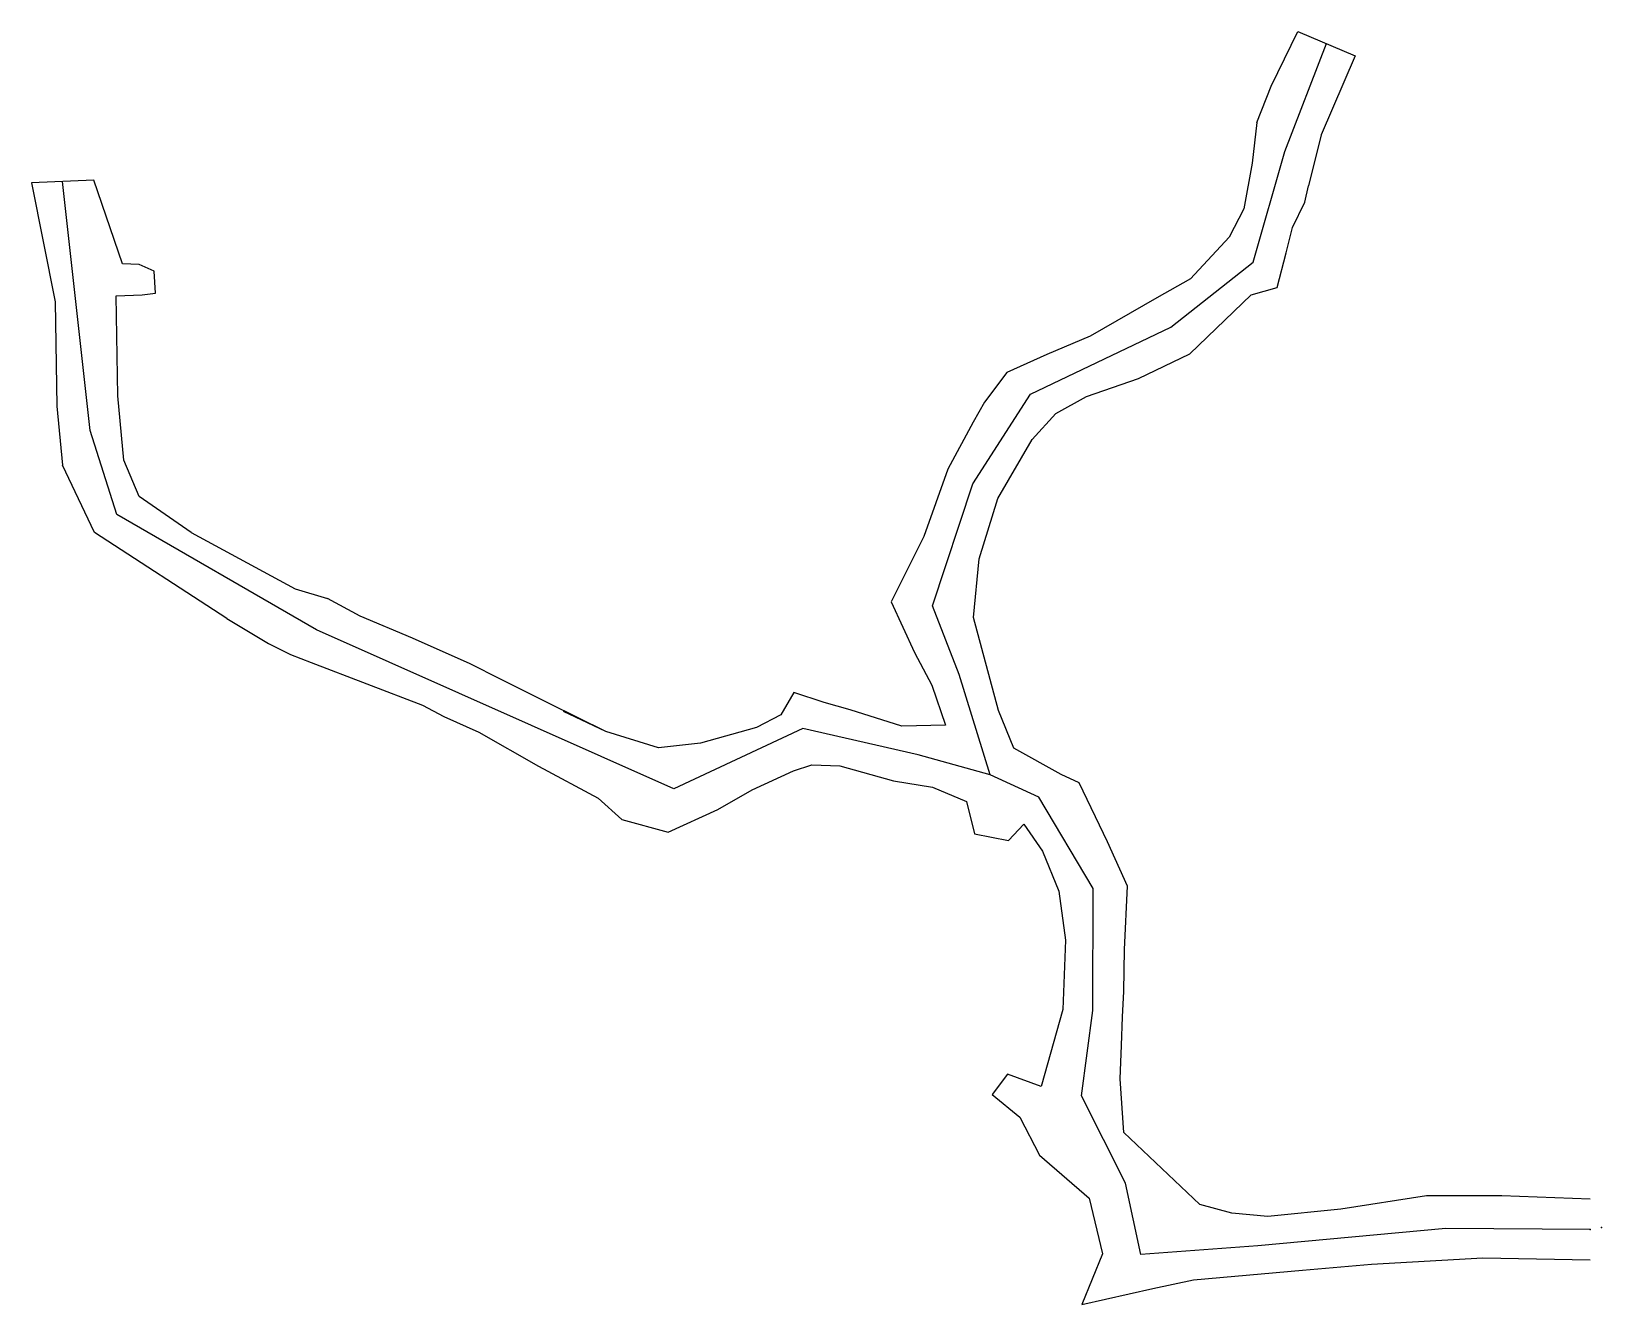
# Model space of a CAD drawing. Header units: metres. Extents: x 750693.1 to 750780.5, y 4169794.8 to 4169865.7.
import ezdxf

# ---------------------------------------------------------------- set-up
doc = ezdxf.new("R2010")
doc.units = ezdxf.units.M
doc.header["$MEASUREMENT"] = 0
for name, color, linetype in [('GEOFENCE', 140, 'Continuous'), ('INIT_COORD', 140, 'Continuous'), ('KESENE', 13, 'Continuous')]:
    doc.layers.add(name, color=color, linetype=linetype)

msp = doc.modelspace()

# ---------------------------------------------------------------- linework, layer by layer
at = {"layer": 'GEOFENCE', "linetype": 'Continuous'}
for p, q in [((750762.896, 4169859.053, 857.116), (750765.218, 4169865.067, 857.123)), ((750761.14, 4169852.887, 856.891), (750762.896, 4169859.053, 857.116)), ((750696.357, 4169843.514, 857.092), (750694.823, 4169857.389, 857.084)), ((750756.549, 4169849.279, 856.844), (750761.14, 4169852.887, 856.891)), ((750748.728, 4169845.544, 856.639), (750756.549, 4169849.279, 856.844)), ((750745.52, 4169840.544, 856.494), (750748.728, 4169845.544, 856.639)), ((750697.845, 4169838.841, 857.638), (750696.357, 4169843.514, 857.092)), ((750743.284, 4169833.753, 856.619), (750745.52, 4169840.544, 856.494)), ((750708.959, 4169832.415, 856.09), (750697.845, 4169838.841, 857.638)), ((750744.752, 4169829.915, 856.4), (750743.284, 4169833.753, 856.619)), ((750728.861, 4169823.56, 856.548), (750708.959, 4169832.415, 856.09)), ((750746.495, 4169824.334, 856.568), (750744.752, 4169829.915, 856.4)), ((750736.054, 4169826.91, 856.526), (750728.861, 4169823.56, 856.548)), ((750742.483, 4169825.45, 856.463), (750736.054, 4169826.91, 856.526)), ((750746.495, 4169824.334, 856.568), (750742.483, 4169825.45, 856.463)), ((750749.199, 4169823.086, 856.498), (750746.495, 4169824.334, 856.568)), ((750752.228, 4169817.998, 856.559), (750749.199, 4169823.086, 856.498)), ((750752.197, 4169811.207, 856.453), (750752.228, 4169817.998, 856.559)), ((750751.578, 4169806.443, 856.401), (750752.197, 4169811.207, 856.453)), ((750754.02, 4169801.578, 856.258), (750751.578, 4169806.443, 856.401)), ((750754.873, 4169797.609, 856.535), (750754.02, 4169801.578, 856.258)), ((750771.862, 4169799.066, 856.201), (750761.402, 4169798.103, 856.255)), ((750779.903, 4169799.007, 856.041), (750771.862, 4169799.066, 856.201)), ((750761.402, 4169798.103, 856.255), (750754.873, 4169797.609, 856.535))]:
    msp.add_line(p, q, dxfattribs=at)
at = {"layer": 'INIT_COORD', "linetype": 'Continuous'}
for p in [(750779.903, 4169799.007, 856.041), (750780.544, 4169799.126)]:
    msp.add_point(p, dxfattribs=at)
at = {"layer": 'KESENE'}
for p, q in [((750762.137, 4169862.694, 856.991), (750763.616, 4169865.749, 857.115)), ((750763.616, 4169865.749, 857.115), (750766.819, 4169864.386, 857.131)), ((750766.819, 4169864.386, 857.131), (750764.918, 4169859.983, 857.213)), ((750761.35, 4169860.672, 857.322), (750762.137, 4169862.694, 856.991)), ((750761.35, 4169860.672, 857.322), (750761.087, 4169858.408, 856.8)), ((750764.918, 4169859.983, 857.213), (750764.227, 4169857.148, 857.13)), ((750761.087, 4169858.408, 856.8), (750760.608, 4169855.866, 857.022)), ((750696.562, 4169857.469, 857.084), (750693.084, 4169857.308, 857.084)), ((750693.084, 4169857.308, 857.084), (750694.399, 4169850.686, 857.084)), ((750698.16, 4169852.797, 857.075), (750696.562, 4169857.469, 857.084)), ((750764.011, 4169856.236, 857.13), (750764.227, 4169857.148, 857.13)), ((750760.608, 4169855.866, 857.022), (750759.807, 4169854.294, 856.991)), ((750763.334, 4169854.826, 857.117), (750764.011, 4169856.236, 857.13)), ((750762.983, 4169853.421, 856.79), (750763.334, 4169854.826, 857.117)), ((750759.807, 4169854.294, 856.991), (750757.645, 4169851.964, 856.5)), ((750762.472, 4169851.48, 856.79), (750762.983, 4169853.421, 856.79)), ((750699.082, 4169852.762, 856.608), (750698.16, 4169852.797, 857.075)), ((750699.925, 4169852.399, 856.573), (750699.082, 4169852.762, 856.608)), ((750699.993, 4169851.168, 856.824), (750699.925, 4169852.399, 856.573)), ((750699.258, 4169851.078, 856.558), (750699.993, 4169851.168, 856.824)), ((750757.645, 4169851.964, 856.5), (750755.765, 4169850.908, 856.849)), ((750761.022, 4169851.065, 856.79), (750762.472, 4169851.48, 856.79)), ((750694.399, 4169850.686, 857.084), (750694.501, 4169844.88, 857.084)), ((750697.808, 4169851.022, 856.841), (750699.258, 4169851.078, 856.558)), ((750697.903, 4169845.451, 857.084), (750697.808, 4169851.022, 856.841)), ((750755.765, 4169850.908, 856.849), (750752.06, 4169848.762, 856.719)), ((750757.601, 4169847.78, 856.842), (750761.022, 4169851.065, 856.79)), ((750752.06, 4169848.762, 856.719), (750749.648, 4169847.756, 856.664)), ((750749.648, 4169847.756, 856.664), (750747.415, 4169846.746, 856.651)), ((750754.753, 4169846.409, 856.811), (750757.601, 4169847.78, 856.842)), ((750747.415, 4169846.746, 856.651), (750746.165, 4169845.092, 856.494)), ((750751.857, 4169845.401, 856.641), (750754.753, 4169846.409, 856.811)), ((750698.23, 4169841.86, 856.921), (750697.903, 4169845.451, 857.084)), ((750746.165, 4169845.092, 856.494), (750745.546, 4169843.974, 856.725)), ((750750.146, 4169844.458, 856.634), (750751.857, 4169845.401, 856.641)), ((750694.501, 4169844.88, 857.084), (750694.81, 4169841.577, 857.101)), ((750748.821, 4169843.011, 856.558), (750750.146, 4169844.458, 856.634)), ((750745.546, 4169843.974, 856.725), (750744.13, 4169841.353, 856.494)), ((750746.91, 4169839.735, 856.494), (750748.821, 4169843.011, 856.558)), ((750696.599, 4169837.841, 858.233), (750694.81, 4169841.577, 857.101)), ((750699.091, 4169839.84, 857.044), (750698.23, 4169841.86, 856.921)), ((750744.13, 4169841.353, 856.494), (750742.785, 4169837.614, 856.494)), ((750701.976, 4169837.834, 857.037), (750699.091, 4169839.84, 857.044)), ((750745.877, 4169836.371, 856.494), (750746.91, 4169839.735, 856.494)), ((750703.964, 4169833.037, 856.8), (750696.599, 4169837.841, 858.233)), ((750701.976, 4169837.834, 857.037), (750707.781, 4169834.698, 856.722)), ((750742.785, 4169837.614, 856.494), (750740.97, 4169833.97, 856.494)), ((750745.553, 4169833.091, 856.783), (750745.877, 4169836.371, 856.494)), ((750707.781, 4169834.698, 856.722), (750709.579, 4169834.152, 856.09)), ((750711.396, 4169833.169, 856.09), (750709.579, 4169834.152, 856.09)), ((750740.97, 4169833.97, 856.494), (750742.266, 4169831.148, 856.298)), ((750703.964, 4169833.037, 856.8), (750706.297, 4169831.65, 856.09)), ((750714.313, 4169831.946, 856.09), (750711.396, 4169833.169, 856.09)), ((750746.96, 4169827.915, 856.421), (750745.553, 4169833.091, 856.783)), ((750717.516, 4169830.511, 856.64), (750714.313, 4169831.946, 856.09)), ((750706.297, 4169831.65, 856.09), (750707.516, 4169831.03, 856.09)), ((750707.516, 4169831.03, 856.09), (750708.668, 4169830.594, 856.09)), ((750742.266, 4169831.148, 856.298), (750743.247, 4169829.327, 856.197)), ((750708.668, 4169830.594, 856.09), (750714.869, 4169828.207, 856.09)), ((750719.221, 4169829.669, 856.64), (750717.516, 4169830.511, 856.64)), ((750721.933, 4169828.314, 856.64), (750719.221, 4169829.669, 856.64)), ((750743.247, 4169829.327, 856.197), (750744.008, 4169827.108, 856.408)), ((750735.56, 4169828.925, 856.591), (750734.836, 4169827.684, 856.384)), ((750735.56, 4169828.925, 856.591), (750734.836, 4169827.684, 856.384)), ((750737.242, 4169828.357, 856.649), (750735.56, 4169828.925, 856.591)), ((750737.242, 4169828.357, 856.649), (750735.56, 4169828.925, 856.591)), ((750714.869, 4169828.207, 856.09), (750716.054, 4169827.588, 856.64)), ((750716.054, 4169827.588, 856.64), (750718.008, 4169826.718, 856.64)), ((750725.089, 4169826.756, 856.2), (750721.933, 4169828.314, 856.64)), ((750725.089, 4169826.756, 856.2), (750722.718, 4169827.856, 856.2)), ((750725.089, 4169826.756, 856.2), (750722.718, 4169827.856, 856.2)), ((750734.836, 4169827.684, 856.384), (750733.469, 4169826.98, 856.341)), ((750734.836, 4169827.684, 856.384), (750733.469, 4169826.98, 856.341)), ((750738.691, 4169827.959, 856.686), (750737.242, 4169828.357, 856.649)), ((750738.691, 4169827.959, 856.686), (750737.242, 4169828.357, 856.649)), ((750741.558, 4169827.048, 856.442), (750738.691, 4169827.959, 856.686)), ((750741.558, 4169827.048, 856.442), (750738.691, 4169827.959, 856.686)), ((750747.814, 4169825.828, 856.623), (750746.96, 4169827.915, 856.421)), ((750718.008, 4169826.718, 856.64), (750721.324, 4169824.819, 856.64)), ((750728.01, 4169825.842, 856.082), (750725.089, 4169826.756, 856.2)), ((750728.01, 4169825.842, 856.082), (750725.089, 4169826.756, 856.2)), ((750733.469, 4169826.98, 856.341), (750730.345, 4169826.107, 856.289)), ((750733.469, 4169826.98, 856.341), (750730.345, 4169826.107, 856.289)), ((750744.008, 4169827.108, 856.408), (750741.558, 4169827.048, 856.442)), ((750730.345, 4169826.107, 856.289), (750728.01, 4169825.842, 856.082)), ((750730.345, 4169826.107, 856.289), (750728.01, 4169825.842, 856.082)), ((750750.449, 4169824.357, 856.558), (750747.814, 4169825.828, 856.623)), ((750735.529, 4169824.555, 856.43), (750736.547, 4169824.894, 856.46)), ((750735.529, 4169824.555, 856.43), (750736.547, 4169824.894, 856.46)), ((750736.547, 4169824.894, 856.46), (750738.109, 4169824.834, 856.662)), ((750736.547, 4169824.894, 856.46), (750738.109, 4169824.834, 856.662)), ((750721.324, 4169824.819, 856.64), (750724.655, 4169823.039, 856.2)), ((750733.227, 4169823.493, 856.393), (750735.529, 4169824.555, 856.43)), ((750733.227, 4169823.493, 856.393), (750735.529, 4169824.555, 856.43)), ((750738.109, 4169824.834, 856.662), (750741.096, 4169823.992, 856.54)), ((750738.109, 4169824.834, 856.662), (750741.096, 4169823.992, 856.54)), ((750751.452, 4169823.891, 856.607), (750750.449, 4169824.357, 856.558)), ((750751.452, 4169823.891, 856.607), (750750.449, 4169824.357, 856.558)), ((750731.324, 4169822.405, 856.428), (750733.227, 4169823.493, 856.393)), ((750731.324, 4169822.405, 856.428), (750733.227, 4169823.493, 856.393)), ((750741.096, 4169823.992, 856.54), (750743.272, 4169823.651, 856.463)), ((750741.096, 4169823.992, 856.54), (750743.272, 4169823.651, 856.463)), ((750743.272, 4169823.651, 856.463), (750745.177, 4169822.841, 856.514)), ((750743.272, 4169823.651, 856.463), (750745.177, 4169822.841, 856.514)), ((750753.015, 4169820.604, 856.528), (750751.452, 4169823.891, 856.607)), ((750753.015, 4169820.604, 856.528), (750751.452, 4169823.891, 856.607)), ((750724.655, 4169823.039, 856.2), (750725.969, 4169821.843, 856.2)), ((750724.655, 4169823.039, 856.2), (750725.969, 4169821.843, 856.2)), ((750728.545, 4169821.145, 856.911), (750731.324, 4169822.405, 856.428)), ((750728.545, 4169821.145, 856.911), (750731.324, 4169822.405, 856.428)), ((750745.177, 4169822.841, 856.514), (750745.614, 4169821.047, 856.3)), ((750745.177, 4169822.841, 856.514), (750745.614, 4169821.047, 856.3)), ((750725.969, 4169821.843, 856.2), (750728.545, 4169821.145, 856.911)), ((750725.969, 4169821.843, 856.2), (750728.545, 4169821.145, 856.911)), ((750747.516, 4169820.669, 856.3), (750748.359, 4169821.585, 856.428)), ((750747.516, 4169820.669, 856.3), (750748.359, 4169821.585, 856.428)), ((750748.359, 4169821.585, 856.428), (750749.408, 4169820.08, 856.431)), ((750748.359, 4169821.585, 856.428), (750749.408, 4169820.08, 856.431)), ((750745.614, 4169821.047, 856.3), (750747.516, 4169820.669, 856.3)), ((750745.614, 4169821.047, 856.3), (750747.516, 4169820.669, 856.3)), ((750754.139, 4169818.133, 856.566), (750753.015, 4169820.604, 856.528)), ((750754.139, 4169818.133, 856.566), (750753.015, 4169820.604, 856.528)), ((750749.408, 4169820.08, 856.431), (750750.318, 4169817.862, 856.551)), ((750749.408, 4169820.08, 856.431), (750750.318, 4169817.862, 856.551)), ((750753.962, 4169814.605, 856.416), (750754.139, 4169818.133, 856.566)), ((750753.962, 4169814.605, 856.416), (750754.139, 4169818.133, 856.566)), ((750750.318, 4169817.862, 856.551), (750750.683, 4169815.133, 856.533)), ((750750.318, 4169817.862, 856.551), (750750.683, 4169815.133, 856.533)), ((750750.683, 4169815.133, 856.533), (750750.529, 4169811.268, 856.478)), ((750750.683, 4169815.133, 856.533), (750750.529, 4169811.268, 856.478)), ((750753.929, 4169812.266, 856.443), (750753.962, 4169814.605, 856.416)), ((750753.929, 4169812.266, 856.443), (750753.962, 4169814.605, 856.416)), ((750753.854, 4169810.849, 856.435), (750753.929, 4169812.266, 856.443)), ((750753.854, 4169810.849, 856.435), (750753.929, 4169812.266, 856.443)), ((750750.529, 4169811.268, 856.478), (750749.327, 4169806.976, 856.467)), ((750750.529, 4169811.268, 856.478), (750749.327, 4169806.976, 856.467)), ((750753.796, 4169809.253, 856.468), (750753.854, 4169810.849, 856.435)), ((750753.796, 4169809.253, 856.468), (750753.854, 4169810.849, 856.435)), ((750753.725, 4169807.406, 856.352), (750753.796, 4169809.253, 856.468)), ((750753.725, 4169807.406, 856.352), (750753.796, 4169809.253, 856.468)), ((750747.445, 4169807.663, 856.721), (750746.605, 4169806.534, 856.734)), ((750747.445, 4169807.663, 856.721), (750746.605, 4169806.534, 856.734)), ((750749.327, 4169806.976, 856.467), (750747.445, 4169807.663, 856.721)), ((750749.327, 4169806.976, 856.467), (750747.445, 4169807.663, 856.721)), ((750753.934, 4169804.413, 856.318), (750753.725, 4169807.406, 856.352)), ((750753.934, 4169804.413, 856.318), (750753.725, 4169807.406, 856.352)), ((750746.605, 4169806.534, 856.734), (750748.146, 4169805.267, 856.441)), ((750746.605, 4169806.534, 856.734), (750748.146, 4169805.267, 856.441)), ((750748.146, 4169805.267, 856.441), (750749.244, 4169803.147, 856.351)), ((750748.146, 4169805.267, 856.441), (750749.244, 4169803.147, 856.351)), ((750758.158, 4169800.397, 856.149), (750753.934, 4169804.413, 856.318)), ((750758.158, 4169800.397, 856.149), (750753.934, 4169804.413, 856.318)), ((750749.244, 4169803.147, 856.351), (750751.993, 4169800.75, 856.283)), ((750749.244, 4169803.147, 856.351), (750751.993, 4169800.75, 856.283)), ((750751.993, 4169800.75, 856.283), (750752.749, 4169797.653, 856.771)), ((750751.993, 4169800.75, 856.283), (750752.749, 4169797.653, 856.771)), ((750759.943, 4169799.923, 856.081), (750758.158, 4169800.397, 856.149)), ((750759.943, 4169799.923, 856.081), (750758.158, 4169800.397, 856.149)), ((750770.8, 4169800.877, 856.188), (750766.012, 4169800.144, 856.263)), ((750770.8, 4169800.877, 856.188), (750766.012, 4169800.144, 856.263)), ((750774.985, 4169800.882, 856.276), (750770.8, 4169800.877, 856.188)), ((750774.985, 4169800.882, 856.276), (750770.8, 4169800.877, 856.188)), ((750779.905, 4169800.695, 856.155), (750774.985, 4169800.882, 856.276)), ((750779.905, 4169800.695, 856.155), (750774.985, 4169800.882, 856.276)), ((750761.962, 4169799.733, 856.253), (750759.943, 4169799.923, 856.081)), ((750761.962, 4169799.733, 856.253), (750759.943, 4169799.923, 856.081)), ((750766.012, 4169800.144, 856.263), (750761.962, 4169799.733, 856.253)), ((750766.012, 4169800.144, 856.263), (750761.962, 4169799.733, 856.253)), ((750752.749, 4169797.653, 856.771), (750751.589, 4169794.822, 856.922)), ((750752.749, 4169797.653, 856.771), (750751.589, 4169794.822, 856.922)), ((750763.878, 4169796.747, 856.226), (750767.736, 4169797.071, 856.144)), ((750763.878, 4169796.747, 856.226), (750767.736, 4169797.071, 856.144)), ((750767.736, 4169797.071, 856.144), (750773.928, 4169797.434, 856.197)), ((750767.736, 4169797.071, 856.144), (750773.928, 4169797.434, 856.197)), ((750773.928, 4169797.434, 856.197), (750779.9, 4169797.32, 855.926)), ((750773.928, 4169797.434, 856.197), (750779.9, 4169797.32, 855.926)), ((750755.542, 4169795.719, 856.282), (750757.806, 4169796.198, 856.287)), ((750755.542, 4169795.719, 856.282), (750757.806, 4169796.198, 856.287)), ((750757.806, 4169796.198, 856.287), (750763.878, 4169796.747, 856.226)), ((750757.806, 4169796.198, 856.287), (750763.878, 4169796.747, 856.226)), ((750751.589, 4169794.822, 856.922), (750755.542, 4169795.719, 856.282)), ((750751.589, 4169794.822, 856.922), (750755.542, 4169795.719, 856.282))]:
    msp.add_line(p, q, dxfattribs=at)

doc.saveas('drawing.dxf')
